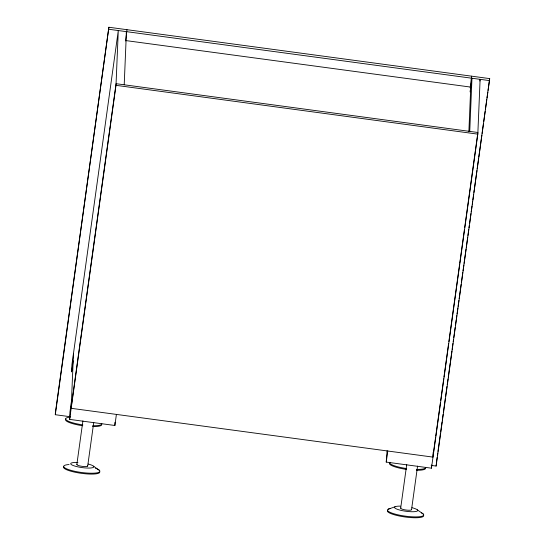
<?xml version="1.0" encoding="UTF-8"?>
<svg xmlns="http://www.w3.org/2000/svg" width="545" height="545" viewBox="0 0 545 545"><rect width="100%" height="100%" fill="white"/><g stroke="black" fill="none" stroke-linecap="round" stroke-linejoin="round"><path stroke-width="0.82" d="M70.107 416.707L55.304 414.711L55.392 412.701L108.877 27.25L489.696 78.609L436.123 466.064L431.19 465.403M116.405 414.418L114.866 425.488L69.637 419.391L69.944 412.088L71.484 401.011M73.473 353.521L71.177 408.314L433.003 457.112L433.2 452.241M55.304 414.711L108.877 27.25M69.637 419.391L115.996 85.333L118.292 30.54L71.933 364.598L71.627 371.901L73.166 360.824M124.206 84.788L126.433 31.637L126.195 33.327M126.965 29.689L125.595 40.977M114.866 425.488L115.002 422.246M479.879 81.021L480.111 79.338L477.815 134.131L431.463 468.189L386.235 462.092L387.086 450.824M431.463 468.189L431.599 464.94M436.123 466.064L436.177 464.728M468.87 131.815L470.744 87.098L126.045 40.609M471.602 76.171L470.178 87.84M469.742 131.393L471.97 78.242L470.567 88.358M65.672 418.907L65.557 419.766A18.258 3.638 7.9 0 0 82.711 425.747M71.245 406.672L116.065 83.692L477.883 132.489L475.547 149.357M63.683 466.397L63.567 467.256A18.258 3.638 7.9 0 0 81.505 473.346A18.258 3.638 7.9 0 0 99.749 472.133M76.845 464.504L82.901 420.897M87.697 466.023L93.747 422.416M386.235 462.092L387.774 451.015M400.677 508.178L406.727 464.572M411.53 509.691L417.579 466.084M470.076 91.887L470.335 90.048M423.697 514.95L423.581 515.808A18.258 3.638 7.9 0 1 405.337 517.021A18.258 3.638 7.9 0 1 387.4 510.924M433.071 455.47L435.523 437.758M435.762 436.075L440.442 402.339M440.673 400.657L443.719 378.727M443.95 377.045L445.354 366.921M445.592 365.239L448.63 343.309M448.869 341.626L459.517 264.884M459.748 263.201L464.429 229.465M464.66 227.783L475.308 151.04M436.327 463.216L437.144 457.31M437.376 455.62L437.73 453.093M437.962 451.403L440.421 433.691M440.653 432.008L442.063 421.885M442.295 420.202L443.112 414.295M443.351 412.606L445.34 398.272M445.572 396.583L446.975 386.459M447.213 384.777L448.031 378.87M448.262 377.181L450.252 362.847M450.49 361.158L451.894 351.034M452.125 349.352L452.943 343.445M453.181 341.756L453.529 339.228M453.767 337.539L455.17 327.422M455.402 325.733L456.219 319.833M456.458 318.144L456.805 315.609M457.044 313.927L457.861 308.02M458.093 306.338L458.91 300.431M459.149 298.742L461.138 284.408M461.37 282.719L462.773 272.595M463.012 270.913L463.829 265.006M464.061 263.317L466.05 248.983M466.288 247.294L467.692 237.17M467.923 235.488L468.748 229.581M468.979 227.899L469.327 225.364M469.565 223.682L470.969 213.558M471.2 211.869L472.024 205.969M472.256 204.28L472.604 201.752M472.842 200.063L473.659 194.156M473.891 192.474L474.245 189.939M474.477 188.257L476.936 170.544M477.168 168.855L478.578 158.731M478.81 157.049L481.855 135.119M482.087 133.43L483.49 123.313M483.728 121.624L485.132 111.5M485.363 109.817L486.767 99.694M487.005 98.005L487.823 92.105M488.054 90.416L488.409 87.888M488.64 86.199L489.696 78.609M388.169 509.207L394.948 506.823M108.789 29.26L489.608 80.619M115.996 85.333L477.815 134.131M417.313 509.841L423.124 513.921M93.481 466.166L99.292 470.246M87.554 465.716A5.477 1.09 7.9 0 1 83.508 466.5L82.097 466.343A5.477 1.09 7.9 0 1 77.077 464.251M97.521 469.122A18.258 3.638 7.9 0 1 92.03 473.23A18.258 3.638 7.9 0 1 67.818 469.32A18.258 3.638 7.9 0 1 69.092 464.531M95.477 468.264A18.258 3.638 7.9 0 1 96.908 468.836M88.147 464.02A11.683 2.33 7.9 0 1 90.742 467.992A11.683 2.33 7.9 0 1 72.73 465.328A11.683 2.33 7.9 0 1 77.935 462.507M416.509 469.402A18.258 3.638 7.9 0 0 425.686 467.46L425.57 468.319A18.258 3.638 7.9 0 1 416.394 470.26M406.659 468.564A18.258 3.638 7.9 0 1 389.505 462.582M406.543 469.422A18.258 3.638 7.9 0 1 390.043 462.576M101.854 423.792A18.258 3.638 7.9 0 1 92.677 425.734M82.826 424.896A18.258 3.638 7.9 0 1 67.069 420.542A18.258 3.638 7.9 0 1 70.271 417.109M101.738 424.644A18.258 3.638 7.9 0 1 92.561 426.585M411.386 509.391A5.477 1.09 7.9 0 1 407.34 510.175L405.93 510.011A5.477 1.09 7.9 0 1 400.909 507.926M421.353 512.797A18.258 3.638 7.9 0 1 405.453 516.163A18.258 3.638 7.9 0 1 390.016 508.574M411.979 507.695A11.683 2.33 7.9 0 1 414.909 511.632A11.683 2.33 7.9 0 1 397.176 509.241A11.683 2.33 7.9 0 1 400.398 506.128"/></g></svg>
